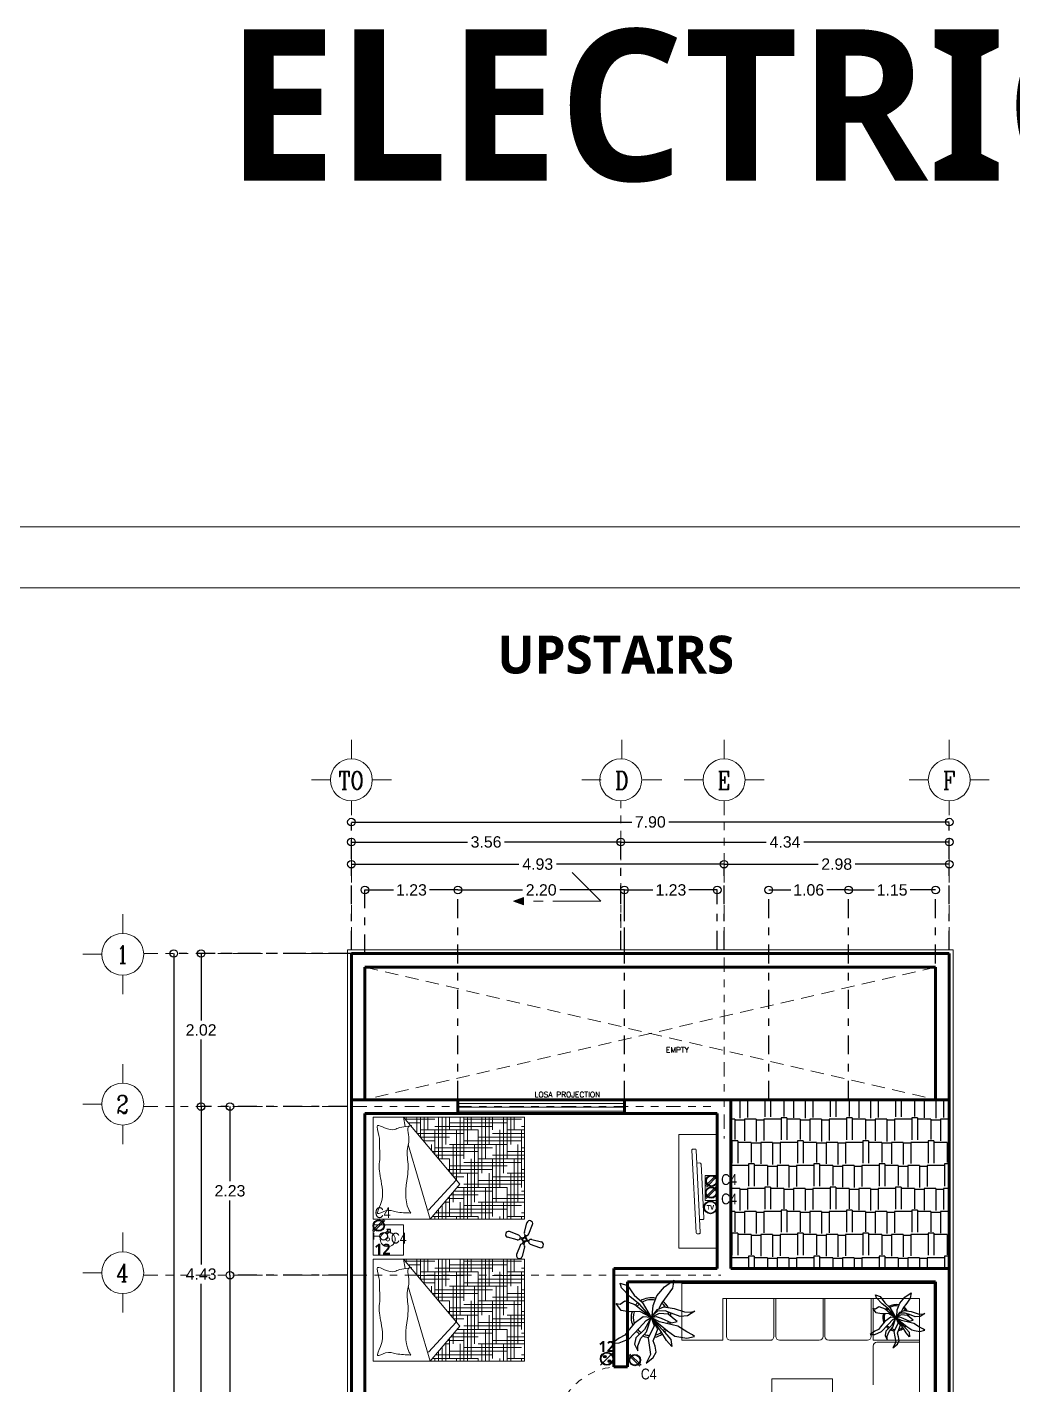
# Model space of a CAD drawing. Extents: x -111 to 1137, y -130 to 54.
# Drawn here: x 565.89 to 578.91, y -76.34 to -58.41 of the extents above; entities that cross this region are included whole.
import ezdxf
from ezdxf.enums import TextEntityAlignment as Align

# ---------------------------------------------------------------- set-up
doc = ezdxf.new("R2010")
doc.units = 0
for name, pattern in [('CENTRO', [50.8, 31.75, -6.35, 6.35, -6.35]), ('DASHDOT2', [0.5, 0.25, -0.125, 0, -0.125]), ('DASHED2', [0.375, 0.25, -0.125]), ('DIVIDE2', [15.875, 6.35, -3.175, 0, -3.175, 0, -3.175]), ('HIDDEN', [0.375, 0.25, -0.125])]:
    doc.linetypes.add(name, pattern=pattern)
doc.layers.get('0').update_dxf_attribs({"lineweight": 0})
for name, color, linetype in [('CENEFA PISO', 1, 'Continuous'), ('IL-PLAFOND', 10, 'Continuous'), ('MG', 13, 'Continuous'), ('PERGOLAS', 15, 'Continuous'), ('TEXTO', 164, 'Continuous'), ('verde', 92, 'Continuous')]:
    doc.layers.add(name, color=color, linetype=linetype)
for name, color, linetype, lineweight in [('EJES', 51, 'DIVIDE2', 0), ('ejes 1', 30, 'Continuous', 0), ('HID', 20, 'Continuous', 0), ('Mobiliario', 1, 'Continuous', 13), ('muro', 7, 'Continuous', 18), ('muros', 5, 'Continuous', 60), ('MUROS BAJOS', 42, 'Continuous', 18), ('Pluma2', 2, 'Continuous', 20), ('PROYECCION VOLADO', 32, 'Continuous', 13), ('PUERTAS', 1, 'Continuous', 9), ('VENTANAS', 4, 'Continuous', 9)]:
    doc.layers.add(name, color=color, linetype=linetype, lineweight=lineweight)
doc.styles.add('arial', font='arial.ttf')
doc.styles.add('COMPLEX', font='complex.shx', dxfattribs={"height": 0.25})
doc.dimstyles.new('COTAS ZAR', dxfattribs={"dimtxt": 0.15, "dimasz": 0.1, "dimexe": 0, "dimexo": 0, "dimgap": 0.05, "dimtad": 0, "dimtih": 1, "dimtoh": 1, "dimrnd": 0.005, "dimzin": 1, "dimdsep": 46, "dimtxsty": 'arial', "dimblk": 'ORIGIN', "dimcen": 0.2, "dimclrd": 34, "dimclre": 134, "dimclrt": 6, "dimazin": 0, "dimtfac": 1, "dimtmove": 0, "dimatfit": 3, "dimldrblk": 'ORIGIN', "dimfxl": 1, "dimarcsym": 0})

# ---------------------------------------------------------------- blocks, each defined once
blk = doc.blocks.new('_Origin')
at = {"color": 0, "linetype": 'ByBlock', "lineweight": -2}
blk.add_line((0, 0), (-1, 0), dxfattribs=at)
blk.add_circle((0, 0), 0.5, dxfattribs=at)
blk = doc.blocks.new('*D210')
at = {"color": 134, "linetype": 'DASHDOT2', "lineweight": -2, "transparency": 16777216}
for p, q in [((570.173, -70.595), (570.173, -68.908)), ((578.073, -70.595), (578.073, -68.908))]:
    blk.add_line(p, q, dxfattribs=at)
at = {"color": 34, "lineweight": -2, "transparency": 16777216}
for p, q in [((570.273, -68.908), (573.879, -68.908)), ((577.973, -68.908), (574.367, -68.908))]:
    blk.add_line(p, q, dxfattribs=at)
at = {"layer": 'Defpoints', "color": 0, "transparency": 16777216}
for p in [(578.073, -68.908), (570.173, -70.595), (578.073, -70.595)]:
    blk.add_point(p, dxfattribs=at)
at = {"color": 34, "lineweight": -2, "transparency": 16777216, "xscale": 0.1, "yscale": 0.1, "zscale": 0.1, "rotation": 180}
blk.add_blockref('_Origin', (570.173, -68.908), dxfattribs=at)
at = {"color": 34, "lineweight": -2, "transparency": 16777216, "xscale": 0.1, "yscale": 0.1, "zscale": 0.1}
blk.add_blockref('_Origin', (578.073, -68.908), dxfattribs=at)
at = {"color": 6, "transparency": 16777216, "insert": (574.123, -68.908), "char_height": 0.15, "attachment_point": 5, "style": 'arial'}
blk.add_mtext('7.90', dxfattribs=at)
blk = doc.blocks.new('*D211')
at = {"color": 134, "linetype": 'DASHDOT2', "lineweight": -2, "transparency": 16777216}
for p, q in [((570.173, -70.645), (567.827, -70.645)), ((570.173, -85.595), (567.827, -85.595))]:
    blk.add_line(p, q, dxfattribs=at)
at = {"color": 34, "lineweight": -2, "transparency": 16777216}
for p, q in [((567.827, -70.745), (567.827, -77.994)), ((567.827, -85.495), (567.827, -78.247))]:
    blk.add_line(p, q, dxfattribs=at)
at = {"layer": 'Defpoints', "color": 0, "transparency": 16777216}
for p in [(570.173, -70.645), (567.827, -85.595), (570.173, -85.595)]:
    blk.add_point(p, dxfattribs=at)
at = {"color": 34, "lineweight": -2, "transparency": 16777216, "xscale": 0.1, "yscale": 0.1, "zscale": 0.1}
for p, rotation in [((567.827, -70.645), 90), ((567.827, -85.595), 270)]:
    blk.add_blockref('_Origin', p, dxfattribs=dict(at, rotation=rotation))
at = {"color": 6, "transparency": 16777216, "insert": (567.827, -78.12), "char_height": 0.15, "attachment_point": 5, "style": 'arial'}
blk.add_mtext('14.95', dxfattribs=at)
blk = doc.blocks.new('*D182')
at = {"color": 134, "linetype": 'DASHDOT2', "lineweight": -2, "transparency": 16777216}
for p, q in [((570.173, -70.595), (570.173, -69.172)), ((573.733, -70.595), (573.733, -69.172))]:
    blk.add_line(p, q, dxfattribs=at)
at = {"color": 34, "lineweight": -2, "transparency": 16777216}
for p, q in [((570.273, -69.172), (571.709, -69.172)), ((573.633, -69.172), (572.198, -69.172))]:
    blk.add_line(p, q, dxfattribs=at)
at = {"layer": 'Defpoints', "color": 0, "transparency": 16777216}
for p in [(573.733, -69.172), (570.173, -70.595), (573.733, -70.595)]:
    blk.add_point(p, dxfattribs=at)
at = {"color": 34, "lineweight": -2, "transparency": 16777216, "xscale": 0.1, "yscale": 0.1, "zscale": 0.1, "rotation": 180}
blk.add_blockref('_Origin', (570.173, -69.172), dxfattribs=at)
at = {"color": 34, "lineweight": -2, "transparency": 16777216, "xscale": 0.1, "yscale": 0.1, "zscale": 0.1}
blk.add_blockref('_Origin', (573.733, -69.172), dxfattribs=at)
at = {"color": 6, "transparency": 16777216, "insert": (571.953, -69.172), "char_height": 0.15, "attachment_point": 5, "style": 'arial'}
blk.add_mtext('3.56', dxfattribs=at)
blk = doc.blocks.new('*D160')
at = {"color": 134, "linetype": 'DASHDOT2', "lineweight": -2, "transparency": 16777216}
for p, q in [((573.733, -70.595), (573.733, -69.172)), ((578.073, -70.595), (578.073, -69.172))]:
    blk.add_line(p, q, dxfattribs=at)
at = {"color": 34, "lineweight": -2, "transparency": 16777216}
for p, q in [((573.833, -69.172), (575.656, -69.172)), ((577.973, -69.172), (576.151, -69.172))]:
    blk.add_line(p, q, dxfattribs=at)
at = {"layer": 'Defpoints', "color": 0, "transparency": 16777216}
for p in [(573.733, -69.172), (573.733, -70.595), (578.073, -70.595)]:
    blk.add_point(p, dxfattribs=at)
at = {"color": 34, "lineweight": -2, "transparency": 16777216, "xscale": 0.1, "yscale": 0.1, "zscale": 0.1, "rotation": 180}
blk.add_blockref('_Origin', (573.733, -69.172), dxfattribs=at)
at = {"color": 34, "lineweight": -2, "transparency": 16777216, "xscale": 0.1, "yscale": 0.1, "zscale": 0.1}
blk.add_blockref('_Origin', (578.073, -69.172), dxfattribs=at)
at = {"color": 6, "transparency": 16777216, "insert": (575.903, -69.172), "char_height": 0.15, "attachment_point": 5, "style": 'arial'}
blk.add_mtext('4.34', dxfattribs=at)
blk = doc.blocks.new('*D183')
at = {"color": 134, "linetype": 'DASHDOT2', "lineweight": -2, "transparency": 16777216}
for p, q in [((570.173, -70.595), (570.173, -69.465)), ((575.098, -70.595), (575.098, -69.465))]:
    blk.add_line(p, q, dxfattribs=at)
at = {"color": 34, "lineweight": -2, "transparency": 16777216}
for p, q in [((570.273, -69.465), (572.388, -69.465)), ((574.998, -69.465), (572.884, -69.465))]:
    blk.add_line(p, q, dxfattribs=at)
at = {"layer": 'Defpoints', "color": 0, "transparency": 16777216}
for p in [(575.098, -69.465), (570.173, -70.595), (575.098, -70.595)]:
    blk.add_point(p, dxfattribs=at)
at = {"color": 34, "lineweight": -2, "transparency": 16777216, "xscale": 0.1, "yscale": 0.1, "zscale": 0.1, "rotation": 180}
blk.add_blockref('_Origin', (570.173, -69.465), dxfattribs=at)
at = {"color": 34, "lineweight": -2, "transparency": 16777216, "xscale": 0.1, "yscale": 0.1, "zscale": 0.1}
blk.add_blockref('_Origin', (575.098, -69.465), dxfattribs=at)
at = {"color": 6, "transparency": 16777216, "insert": (572.636, -69.465), "char_height": 0.15, "attachment_point": 5, "style": 'arial'}
blk.add_mtext('4.93', dxfattribs=at)
blk = doc.blocks.new('*D161')
at = {"color": 134, "linetype": 'DASHDOT2', "lineweight": -2, "transparency": 16777216}
for p, q in [((575.098, -70.595), (575.098, -69.465)), ((578.073, -70.595), (578.073, -69.465))]:
    blk.add_line(p, q, dxfattribs=at)
at = {"color": 34, "lineweight": -2, "transparency": 16777216}
for p, q in [((575.198, -69.465), (576.34, -69.465)), ((577.973, -69.465), (576.832, -69.465))]:
    blk.add_line(p, q, dxfattribs=at)
at = {"layer": 'Defpoints', "color": 0, "transparency": 16777216}
for p in [(575.098, -69.465), (575.098, -70.595), (578.073, -70.595)]:
    blk.add_point(p, dxfattribs=at)
at = {"color": 34, "lineweight": -2, "transparency": 16777216, "xscale": 0.1, "yscale": 0.1, "zscale": 0.1, "rotation": 180}
blk.add_blockref('_Origin', (575.098, -69.465), dxfattribs=at)
at = {"color": 34, "lineweight": -2, "transparency": 16777216, "xscale": 0.1, "yscale": 0.1, "zscale": 0.1}
blk.add_blockref('_Origin', (578.073, -69.465), dxfattribs=at)
at = {"color": 6, "transparency": 16777216, "insert": (576.586, -69.465), "char_height": 0.15, "attachment_point": 5, "style": 'arial'}
blk.add_mtext('2.98', dxfattribs=at)
blk = doc.blocks.new('*D162')
at = {"color": 134, "linetype": 'DASHDOT2', "lineweight": -2, "transparency": 16777216}
for p, q in [((573.781, -70.595), (573.781, -69.806)), ((575.008, -70.595), (575.008, -69.806))]:
    blk.add_line(p, q, dxfattribs=at)
at = {"color": 34, "lineweight": -2, "transparency": 16777216}
for p, q in [((573.881, -69.806), (574.157, -69.806)), ((574.908, -69.806), (574.632, -69.806))]:
    blk.add_line(p, q, dxfattribs=at)
at = {"layer": 'Defpoints', "color": 0, "transparency": 16777216}
for p in [(573.781, -69.806), (573.781, -70.595), (575.008, -70.595)]:
    blk.add_point(p, dxfattribs=at)
at = {"color": 34, "lineweight": -2, "transparency": 16777216, "xscale": 0.1, "yscale": 0.1, "zscale": 0.1, "rotation": 180}
blk.add_blockref('_Origin', (573.781, -69.806), dxfattribs=at)
at = {"color": 34, "lineweight": -2, "transparency": 16777216, "xscale": 0.1, "yscale": 0.1, "zscale": 0.1}
blk.add_blockref('_Origin', (575.008, -69.806), dxfattribs=at)
at = {"color": 6, "transparency": 16777216, "insert": (574.395, -69.806), "char_height": 0.15, "attachment_point": 5, "style": 'arial'}
blk.add_mtext('1.23', dxfattribs=at)
blk = doc.blocks.new('*D184')
at = {"color": 134, "linetype": 'DASHDOT2', "lineweight": -2, "transparency": 16777216}
for p, q in [((571.581, -72.577), (571.581, -69.806)), ((573.781, -72.577), (573.781, -69.806))]:
    blk.add_line(p, q, dxfattribs=at)
at = {"color": 34, "lineweight": -2, "transparency": 16777216}
for p, q in [((571.681, -69.806), (572.435, -69.806)), ((573.681, -69.806), (572.927, -69.806))]:
    blk.add_line(p, q, dxfattribs=at)
at = {"layer": 'Defpoints', "color": 0, "transparency": 16777216}
for p in [(571.581, -69.806), (571.581, -72.577), (573.781, -72.577)]:
    blk.add_point(p, dxfattribs=at)
at = {"color": 34, "lineweight": -2, "transparency": 16777216, "xscale": 0.1, "yscale": 0.1, "zscale": 0.1, "rotation": 180}
blk.add_blockref('_Origin', (571.581, -69.806), dxfattribs=at)
at = {"color": 34, "lineweight": -2, "transparency": 16777216, "xscale": 0.1, "yscale": 0.1, "zscale": 0.1}
blk.add_blockref('_Origin', (573.781, -69.806), dxfattribs=at)
at = {"color": 6, "transparency": 16777216, "insert": (572.681, -69.806), "char_height": 0.15, "attachment_point": 5, "style": 'arial'}
blk.add_mtext('2.20', dxfattribs=at)
blk = doc.blocks.new('*D163')
at = {"color": 134, "linetype": 'DASHDOT2', "lineweight": -2, "transparency": 16777216}
for p, q in [((575.688, -72.577), (575.688, -69.806)), ((576.743, -72.577), (576.743, -69.806))]:
    blk.add_line(p, q, dxfattribs=at)
at = {"color": 34, "lineweight": -2, "transparency": 16777216}
for p, q in [((575.788, -69.806), (575.978, -69.806)), ((576.643, -69.806), (576.454, -69.806))]:
    blk.add_line(p, q, dxfattribs=at)
at = {"layer": 'Defpoints', "color": 0, "transparency": 16777216}
for p in [(576.743, -69.806), (575.688, -72.577), (576.743, -72.577)]:
    blk.add_point(p, dxfattribs=at)
at = {"color": 34, "lineweight": -2, "transparency": 16777216, "xscale": 0.1, "yscale": 0.1, "zscale": 0.1, "rotation": 180}
blk.add_blockref('_Origin', (575.688, -69.806), dxfattribs=at)
at = {"color": 34, "lineweight": -2, "transparency": 16777216, "xscale": 0.1, "yscale": 0.1, "zscale": 0.1}
blk.add_blockref('_Origin', (576.743, -69.806), dxfattribs=at)
at = {"color": 6, "transparency": 16777216, "insert": (576.216, -69.806), "char_height": 0.15, "attachment_point": 5, "style": 'arial'}
blk.add_mtext('1.06', dxfattribs=at)
blk = doc.blocks.new('*D164')
at = {"color": 134, "linetype": 'DASHDOT2', "lineweight": -2, "transparency": 16777216}
for p, q in [((570.353, -70.645), (570.353, -69.806)), ((571.581, -72.577), (571.581, -69.806))]:
    blk.add_line(p, q, dxfattribs=at)
at = {"color": 34, "lineweight": -2, "transparency": 16777216}
for p, q in [((570.453, -69.806), (570.729, -69.806)), ((571.481, -69.806), (571.205, -69.806))]:
    blk.add_line(p, q, dxfattribs=at)
at = {"layer": 'Defpoints', "color": 0, "transparency": 16777216}
for p in [(571.581, -69.806), (570.353, -70.645), (571.581, -72.577)]:
    blk.add_point(p, dxfattribs=at)
at = {"color": 34, "lineweight": -2, "transparency": 16777216, "xscale": 0.1, "yscale": 0.1, "zscale": 0.1, "rotation": 180}
blk.add_blockref('_Origin', (570.353, -69.806), dxfattribs=at)
at = {"color": 34, "lineweight": -2, "transparency": 16777216, "xscale": 0.1, "yscale": 0.1, "zscale": 0.1}
blk.add_blockref('_Origin', (571.581, -69.806), dxfattribs=at)
at = {"color": 6, "transparency": 16777216, "insert": (570.967, -69.806), "char_height": 0.15, "attachment_point": 5, "style": 'arial'}
blk.add_mtext('1.23', dxfattribs=at)
blk = doc.blocks.new('*D185')
at = {"color": 134, "linetype": 'DASHDOT2', "lineweight": -2, "transparency": 16777216}
for p, q in [((576.743, -72.577), (576.743, -69.806)), ((577.893, -72.577), (577.893, -69.806))]:
    blk.add_line(p, q, dxfattribs=at)
at = {"color": 34, "lineweight": -2, "transparency": 16777216}
for p, q in [((576.843, -69.806), (577.08, -69.806)), ((577.793, -69.806), (577.557, -69.806))]:
    blk.add_line(p, q, dxfattribs=at)
at = {"layer": 'Defpoints', "color": 0, "transparency": 16777216}
for p in [(576.743, -69.806), (576.743, -72.577), (577.893, -72.577)]:
    blk.add_point(p, dxfattribs=at)
at = {"color": 34, "lineweight": -2, "transparency": 16777216, "xscale": 0.1, "yscale": 0.1, "zscale": 0.1, "rotation": 180}
blk.add_blockref('_Origin', (576.743, -69.806), dxfattribs=at)
at = {"color": 34, "lineweight": -2, "transparency": 16777216, "xscale": 0.1, "yscale": 0.1, "zscale": 0.1}
blk.add_blockref('_Origin', (577.893, -69.806), dxfattribs=at)
at = {"color": 6, "transparency": 16777216, "insert": (577.318, -69.806), "char_height": 0.15, "attachment_point": 5, "style": 'arial'}
blk.add_mtext('1.15', dxfattribs=at)
blk = doc.blocks.new('*D186')
at = {"color": 134, "linetype": 'DASHDOT2', "lineweight": -2, "transparency": 16777216}
for p, q in [((570.123, -70.645), (568.188, -70.645)), ((570.123, -72.667), (568.188, -72.667))]:
    blk.add_line(p, q, dxfattribs=at)
at = {"color": 34, "lineweight": -2, "transparency": 16777216}
for p, q in [((568.188, -70.745), (568.188, -71.529)), ((568.188, -72.567), (568.188, -71.783))]:
    blk.add_line(p, q, dxfattribs=at)
at = {"layer": 'Defpoints', "color": 0, "transparency": 16777216}
for p in [(570.123, -70.645), (568.188, -72.667), (570.123, -72.667)]:
    blk.add_point(p, dxfattribs=at)
at = {"color": 34, "lineweight": -2, "transparency": 16777216, "xscale": 0.1, "yscale": 0.1, "zscale": 0.1}
for p, rotation in [((568.188, -70.645), 90), ((568.188, -72.667), 270)]:
    blk.add_blockref('_Origin', p, dxfattribs=dict(at, rotation=rotation))
at = {"color": 6, "transparency": 16777216, "insert": (568.188, -71.656), "char_height": 0.15, "attachment_point": 5, "style": 'arial'}
blk.add_mtext('2.02', dxfattribs=at)
blk = doc.blocks.new('*D165')
at = {"color": 134, "linetype": 'DASHDOT2', "lineweight": -2, "transparency": 16777216}
for p, q in [((570.123, -72.667), (568.188, -72.667)), ((570.123, -77.098), (568.188, -77.098))]:
    blk.add_line(p, q, dxfattribs=at)
at = {"color": 34, "lineweight": -2, "transparency": 16777216}
for p, q in [((568.188, -72.767), (568.188, -74.755)), ((568.188, -76.998), (568.188, -75.009))]:
    blk.add_line(p, q, dxfattribs=at)
at = {"layer": 'Defpoints', "color": 0, "transparency": 16777216}
for p in [(570.123, -72.667), (568.188, -77.098), (570.123, -77.098)]:
    blk.add_point(p, dxfattribs=at)
at = {"color": 34, "lineweight": -2, "transparency": 16777216, "xscale": 0.1, "yscale": 0.1, "zscale": 0.1}
for p, rotation in [((568.188, -72.667), 90), ((568.188, -77.098), 270)]:
    blk.add_blockref('_Origin', p, dxfattribs=dict(at, rotation=rotation))
at = {"color": 6, "transparency": 16777216, "insert": (568.188, -74.882), "char_height": 0.15, "attachment_point": 5, "style": 'arial'}
blk.add_mtext('4.43', dxfattribs=at)
blk = doc.blocks.new('*D189')
at = {"color": 134, "linetype": 'DASHDOT2', "lineweight": -2, "transparency": 16777216}
for p, q in [((570.123, -72.667), (568.569, -72.667)), ((570.123, -74.895), (568.569, -74.895))]:
    blk.add_line(p, q, dxfattribs=at)
at = {"color": 34, "lineweight": -2, "transparency": 16777216}
for p, q in [((568.569, -72.767), (568.569, -73.654)), ((568.569, -74.795), (568.569, -73.907))]:
    blk.add_line(p, q, dxfattribs=at)
at = {"layer": 'Defpoints', "color": 0, "transparency": 16777216}
for p in [(568.569, -72.667), (570.123, -72.667), (570.123, -74.895)]:
    blk.add_point(p, dxfattribs=at)
at = {"color": 34, "lineweight": -2, "transparency": 16777216, "xscale": 0.1, "yscale": 0.1, "zscale": 0.1}
for p, rotation in [((568.569, -72.667), 90), ((568.569, -74.895), 270)]:
    blk.add_blockref('_Origin', p, dxfattribs=dict(at, rotation=rotation))
at = {"color": 6, "transparency": 16777216, "insert": (568.569, -73.781), "char_height": 0.15, "attachment_point": 5, "style": 'arial'}
blk.add_mtext('2.23', dxfattribs=at)
blk = doc.blocks.new('*D190')
at = {"color": 134, "linetype": 'DASHDOT2', "lineweight": -2, "transparency": 16777216}
for p, q in [((570.123, -74.895), (568.569, -74.895)), ((570.123, -80.995), (568.569, -80.995))]:
    blk.add_line(p, q, dxfattribs=at)
at = {"color": 34, "lineweight": -2, "transparency": 16777216}
for p, q in [((568.569, -74.995), (568.569, -77.818)), ((568.569, -80.895), (568.569, -78.072))]:
    blk.add_line(p, q, dxfattribs=at)
at = {"layer": 'Defpoints', "color": 0, "transparency": 16777216}
for p in [(570.123, -74.895), (568.569, -80.995), (570.123, -80.995)]:
    blk.add_point(p, dxfattribs=at)
at = {"color": 34, "lineweight": -2, "transparency": 16777216, "xscale": 0.1, "yscale": 0.1, "zscale": 0.1}
for p, rotation in [((568.569, -74.895), 90), ((568.569, -80.995), 270)]:
    blk.add_blockref('_Origin', p, dxfattribs=dict(at, rotation=rotation))
at = {"color": 6, "transparency": 16777216, "insert": (568.569, -77.945), "char_height": 0.15, "attachment_point": 5, "style": 'arial'}
blk.add_mtext('6.10', dxfattribs=at)
blk = doc.blocks.new('cuuad')
at = {"layer": 'Pluma2', "color": 5}
blk.add_line((709.104, -170.105), (621.853, -170.105), dxfattribs=at)
blk = doc.blocks.new('planta$0$ARBOLS')
for p, q in [((0.018, 0.509), (-0.023, 0.446)), ((0.018, 0.415), (0.018, 0.509)), ((-0.377, 0.334), (-0.371, 0.234)), ((-0.327, 0.237), (-0.377, 0.334)), ((-0.213, 0.331), (-0.169, 0.296)), ((-0.134, 0.318), (-0.213, 0.331)), ((-0.085, 0.265), (-0.134, 0.318)), ((-0.023, 0.446), (-0.049, 0.331)), ((-0.049, 0.331), (-0.017, 0.174)), ((0.009, 0.349), (0.018, 0.415)), ((0.026, 0.296), (0.009, 0.349)), ((-0.371, 0.234), (-0.342, 0.174)), ((-0.342, 0.174), (-0.283, 0.146)), ((-0.166, 0.158), (-0.327, 0.237)), ((-0.169, 0.296), (-0.12, 0.224)), ((-0.093, 0.024), (-0.166, 0.158)), ((-0.12, 0.224), (-0.099, 0.133)), ((-0.064, 0.133), (-0.085, 0.265)), ((-0.017, 0.174), (0.006, 0.061)), ((0.056, 0.19), (0.026, 0.296)), ((0.056, 0.065), (0.056, 0.19)), ((0.127, 0.063), (0.19, 0.159)), ((0.19, 0.159), (0.254, 0.222)), ((0.254, 0.222), (0.349, 0.222)), ((0.349, 0.222), (0.317, 0.19)), ((0.317, 0.19), (0.317, 0.127)), ((-0.391, -0.001), (-0.304, 0.008)), ((-0.304, 0.008), (-0.184, -0.001)), ((-0.283, 0.146), (-0.222, 0.127)), ((-0.222, 0.127), (-0.187, 0.071)), ((0, 0), (-0.222, -0.063)), ((-0.187, 0.071), (-0.143, 0.011)), ((-0.184, -0.001), (0, 0)), ((0, 0), (-0.181, -0.026)), ((-0.143, 0.011), (0, 0)), ((-0.099, 0.133), (0, 0)), ((0, 0), (-0.093, 0.024)), ((-0.09, -0.048), (0, 0)), ((0, 0), (-0.064, 0.133)), ((0, 0), (-0.023, -0.054)), ((-0.014, -0.098), (0, 0)), ((0, 0), (0.056, 0.065)), ((0.222, 0.063), (0, 0)), ((0, 0), (0.127, 0.063)), ((0.006, 0.061), (0, 0)), ((0, 0), (0.19, 0.015)), ((0.196, -0.017), (0, 0)), ((0, 0), (0.032, -0.111)), ((0.19, 0.015), (0.319, 0.055)), ((0.31, 0.008), (0.196, -0.017)), ((0.317, 0.127), (0.222, 0.063)), ((0.438, 0.008), (0.31, 0.008)), ((0.319, 0.055), (0.456, 0.074)), ((0.505, 0.058), (0.438, 0.008)), ((0.456, 0.074), (0.505, 0.058)), ((-0.349, -0.127), (-0.413, -0.19)), ((-0.321, -0.039), (-0.391, -0.001)), ((-0.317, -0.095), (-0.349, -0.127)), ((-0.181, -0.026), (-0.321, -0.039)), ((-0.222, -0.063), (-0.317, -0.095)), ((-0.248, -0.186), (-0.198, -0.145)), ((-0.198, -0.145), (-0.09, -0.048)), ((-0.07, -0.089), (-0.175, -0.151)), ((-0.079, -0.176), (-0.047, -0.139)), ((-0.023, -0.054), (-0.07, -0.089)), ((-0.047, -0.139), (-0.014, -0.098)), ((-0.029, -0.17), (0.018, -0.101)), ((0.009, -0.023), (0.095, -0.095)), ((0.018, -0.101), (0.009, -0.023)), ((0.032, -0.111), (0.018, -0.183)), ((0.063, -0.19), (0.032, -0.127)), ((0.095, -0.095), (0.159, -0.19)), ((-0.413, -0.19), (-0.444, -0.27)), ((-0.444, -0.27), (-0.418, -0.261)), ((-0.418, -0.261), (-0.356, -0.23)), ((-0.356, -0.23), (-0.248, -0.186)), ((-0.216, -0.339), (-0.175, -0.267)), ((-0.175, -0.151), (-0.201, -0.211)), ((-0.201, -0.211), (-0.16, -0.198)), ((-0.175, -0.267), (-0.087, -0.211)), ((-0.16, -0.198), (-0.079, -0.176)), ((-0.064, -0.267), (-0.16, -0.339)), ((-0.087, -0.211), (-0.029, -0.17)), ((0.018, -0.183), (-0.064, -0.267)), ((0.095, -0.286), (0.063, -0.19)), ((0.127, -0.381), (0.095, -0.286)), ((0.159, -0.19), (0.19, -0.317)), ((-0.219, -0.433), (-0.216, -0.339)), ((-0.201, -0.389), (-0.219, -0.433)), ((-0.16, -0.339), (-0.201, -0.389)), ((0.19, -0.444), (0.127, -0.381)), ((0.19, -0.317), (0.19, -0.444))]:
    blk.add_line(p, q)
blk = doc.blocks.new('plant')
at = {"layer": 'MG', "linetype": 'Continuous'}
for radius, start, end in [(0.35, 74.3288, 97.1344), (0.315, 79.8437, 96.971), (0.35, 119.3259, 165.6135), (0.315, 120.101, 163.8444), (0.315, 53.3349, 62.207), (0.35, 46.9928, 57.7595), (0.315, 23.4329, 31.3272), (0.35, 24.1551, 30.1241), (0.35, 174.7943, 184.6449), (0.315, 173.4974, 184.6449), (0.35, 206.2229, 245.6986), (0.315, 204.0427, 242.2898), (0.315, 328.4749, 348.7343), (0.35, 324.2237, 348.281), (0.315, 356.6967, 4.6449), (0.35, 356.4063, 4.6449), (0.315, 265.0586, 280.1066), (0.35, 265.5834, 278.8325), (0.315, 291.4191, 308.2072), (0.35, 289.3449, 306.0208)]:
    blk.add_arc((592.304, -85.82), radius, start, end, dxfattribs=at)
at = {"layer": 'verde', "xscale": 1.600000000000018, "yscale": 1.600000000000018, "zscale": 1.600000000000018, "rotation": 168.6994883520946}
blk.add_blockref('planta$0$ARBOLS', (592.304, -85.82), dxfattribs=at)
blk = doc.blocks.new('C02')
for p, q in [((-0.95, -0.78), (0.78, 0.95)), ((-0.78, -0.95), (0.95, 0.78))]:
    blk.add_line(p, q)
for radius in [0.871, 0.798]:
    blk.add_circle((0, 0), radius)
blk = doc.blocks.new('PQ-06')
for p, q in [((-0.084, 0.473), (-0.183, 0.473)), ((-0.183, 0.473), (-0.183, 0.374)), ((-0.183, 0.374), (-0.15, 0.407)), ((-0.15, 0.407), (-0.088, 0.345)), ((-0.117, 0.44), (-0.084, 0.473)), ((-0.055, 0.378), (-0.117, 0.44))]:
    blk.add_line(p, q)
blk.add_circle((0, 0.289), 0.104)
for points in [[(0.093, 0), (-0.093, 0), (0.093, 0.035), (-0.093, 0.035)], [(0.012, 0.035), (-0.012, 0.035), (0.012, 0.185), (-0.012, 0.185)]]:
    blk.add_solid(points)
blk = doc.blocks.new('PQ-12')
for p, q in [((-0.002, 0.102), (0.033, 0.238)), ((0.062, 0.082), (0.113, 0.212)), ((-0.102, -0.002), (-0.238, 0.033)), ((-0.082, 0.062), (-0.212, 0.113)), ((-0.032, 0.002), (-0.063, 0.011)), ((-0.027, 0.018), (-0.057, 0.028)), ((0.002, 0.032), (0.011, 0.063)), ((0.018, 0.027), (0.028, 0.057)), ((0.102, 0.002), (0.238, -0.033)), ((-0.062, -0.082), (-0.113, -0.212)), ((0.002, -0.102), (-0.033, -0.238)), ((-0.018, -0.027), (-0.028, -0.057)), ((-0.002, -0.032), (-0.011, -0.063)), ((0.027, -0.018), (0.057, -0.028)), ((0.032, -0.002), (0.063, -0.011)), ((0.082, -0.062), (0.212, -0.113))]:
    blk.add_line(p, q)
for radius in [0.0324, 0.0243]:
    blk.add_circle((0, 0), radius)
for centre, radius, start, end in [((0.073, 0.225), 0.0422, 341.9784, 161.9784), ((-0.225, 0.073), 0.0422, 71.9784, 251.9784), ((-0.092, 0.03), 0.0337, 251.9784, 71.9784), ((0.03, 0.092), 0.0337, 161.9784, 341.9784), ((0.092, -0.03), 0.0337, 71.9784, 251.9784), ((-0.03, -0.092), 0.0337, 341.9784, 161.9784), ((0.225, -0.073), 0.0422, 251.9784, 71.9784), ((-0.073, -0.225), 0.0422, 161.9784, 341.9784)]:
    blk.add_arc(centre, radius, start, end)
blk = doc.blocks.new('C03')
h = blk.add_hatch(color=256)
edge = h.paths.add_edge_path()
edge.add_arc((-0.28, 0.28), 0.174, 0, 360)
edge = h.paths.add_edge_path()
edge.add_arc((0.34, -0.32), 0.174, 0, 360)
blk.add_line((-0.86, -0.87), (0.87, 0.86))
for centre, radius in [((0, 0), 0.871), ((0, 0), 0.798), ((-0.28, 0.28), 0.174), ((0.34, -0.32), 0.174)]:
    blk.add_circle(centre, radius)
blk = doc.blocks.new('A$C148B408D')
at = {"layer": 'IL-PLAFOND', "color": 1, "ltscale": 0.25}
for radius in [0.0836, 0.0789]:
    blk.add_circle((0.084, 0.084), radius, dxfattribs=at)
at = {"layer": 'TEXTO', "color": 3, "char_height": 0.06143, "width": 1.12888, "attachment_point": 1}
for insert in [(0.032, 0.117), (0.032, 0.114)]:
    blk.add_mtext('{\\fSegoe UI Semibold|b0|i0|c0|p34;TV}', dxfattribs=dict(at, insert=insert))

msp = doc.modelspace()

# ---------------------------------------------------------------- hatches: boundary and pattern name
h = msp.add_hatch(color=253)
h.set_gradient(color1=(0, 0, 255), one_color=1, tint=1, name='SPHERICAL')
h.paths.add_polyline_path([(572.447, -70), (572.447, -69.953), (572.447, -69.905), (572.317, -69.953)])
at = {"lineweight": 0}
h = msp.add_hatch(dxfattribs=at)
h.set_pattern_fill('HOUND', color=252, scale=0.03, angle=180, style=0)
h.set_pattern_definition([(180, (1696.94244, 1332.15166), (-0.1905, -0.047625), [0.762, -0.381]), (270, (1696.94244, 1332.15166), (0.047625, 0.1905), [0.762, -0.381])])
edge = h.paths.add_edge_path()
edge.add_line((571.605, -73.692), (571.215, -74.157))
edge.add_line((571.215, -74.157), (572.461, -74.157))
edge.add_line((572.461, -74.157), (572.461, -72.807))
edge.add_line((572.461, -72.807), (570.861, -72.807))
edge.add_line((570.861, -72.807), (570.955, -72.919))
edge.add_spline(control_points=[(570.955, -72.919), (570.956, -72.919), (570.975, -72.919), (570.971, -72.92), (570.957, -72.922)], knot_values=[2.01787, 2.01787, 2.01787, 2.01787, 2.02236, 2.071425, 2.071425, 2.071425, 2.071425], degree=3, periodic=0)
edge.add_line((570.957, -72.922), (571.605, -73.692))
h = msp.add_hatch(dxfattribs=at)
h.set_pattern_fill('HOUND', color=252, scale=0.03, angle=180, style=0)
h.set_pattern_definition([(180, (1696.94244, 1330.2763), (-0.1905, -0.047625), [0.762, -0.381]), (270, (1696.94244, 1330.2763), (0.047625, 0.1905), [0.762, -0.381])])
edge = h.paths.add_edge_path()
edge.add_line((571.605, -75.568), (571.215, -76.032))
edge.add_line((571.215, -76.032), (572.461, -76.032))
edge.add_line((572.461, -76.032), (572.461, -74.682))
edge.add_line((572.461, -74.682), (570.861, -74.682))
edge.add_line((570.861, -74.682), (570.955, -74.794))
edge.add_spline(control_points=[(570.955, -74.794), (570.956, -74.794), (570.975, -74.794), (570.971, -74.795), (570.957, -74.797)], knot_values=[2.01787, 2.01787, 2.01787, 2.01787, 2.02236, 2.071425, 2.071425, 2.071425, 2.071425], degree=3, periodic=0)
edge.add_line((570.957, -74.797), (571.605, -75.568))
at = {"layer": 'PERGOLAS'}
h = msp.add_hatch(dxfattribs=at)
h.set_pattern_fill('AR-RSHKE', color=253, scale=0.001, angle=180, style=0)
h.set_pattern_definition([(180, (10.9411, -108.49715), (-0.6477, -0.3048), [0.1524, -0.127, 0.1778, -0.0762, 0.2286, -0.1016]), (180, (10.7887, -108.50985), (-0.6477, -0.3048), [0.127, -0.4826, 0.1016, -0.1524]), (180, (10.4839, -108.4781), (-0.6477, -0.3048), [0.0762, -0.7874]), (270, (10.94111, -108.49715), (0.2159, -0.3048), [0.2921, -0.9271]), (270, (10.78871, -108.49715), (0.2159, -0.3048), [0.28575, -0.93345]), (270, (10.66171, -108.49715), (0.2159, -0.3048), [0.2667, -0.9525]), (270, (10.48391, -108.4781), (0.2159, -0.3048), [0.2921, -0.9271]), (270, (10.40771, -108.4781), (0.2159, -0.3048), [0.2921, -0.9271]), (270, (10.17911, -108.49715), (0.2159, -0.3048), [0.2794, -0.9398])])
h.paths.add_polyline_path([(575.188, -72.577), (575.188, -74.805), (578.073, -74.805), (578.073, -72.577)])

# ---------------------------------------------------------------- linework, layer by layer
at = {"color": 253}
for p, q in [((551.889, -65.006), (597.451, -65.006)), ((572.447, -69.905), (572.317, -69.953)), ((572.447, -70), (572.317, -69.953)), ((572.447, -69.905), (572.447, -69.953)), ((572.447, -69.953), (572.447, -70))]:
    msp.add_line(p, q, dxfattribs=at)
at = {"color": 253, "linetype": 'CENTRO', "ltscale": 0.02}
for p, q in [((573.089, -69.573), (573.469, -69.953)), ((573.469, -69.953), (572.447, -69.953))]:
    msp.add_line(p, q, dxfattribs=at)
at = {"lineweight": 5}
for p, q in [((570.461, -72.807), (570.461, -74.157)), ((572.461, -72.807), (570.461, -72.807)), ((570.861, -72.807), (571.605, -73.692)), ((570.861, -72.807), (570.883, -72.931)), ((570.925, -73.168), (571.215, -74.157)), ((571.56, -73.639), (571.194, -74.036)), ((571.605, -73.692), (571.215, -74.157)), ((570.461, -74.157), (572.461, -74.157)), ((570.461, -74.232), (570.861, -74.232)), ((570.461, -74.232), (570.461, -74.632)), ((570.861, -74.632), (570.861, -74.232)), ((570.461, -74.632), (570.861, -74.632)), ((570.461, -74.682), (570.461, -76.032)), ((572.461, -74.682), (570.461, -74.682)), ((570.861, -74.682), (571.605, -75.568)), ((570.861, -74.682), (570.883, -74.807)), ((570.925, -75.044), (571.215, -76.032)), ((571.56, -75.514), (571.194, -75.912)), ((571.605, -75.568), (571.215, -76.032)), ((570.461, -76.032), (572.461, -76.032))]:
    msp.add_line(p, q, dxfattribs=at)
at = {"color": 252, "lineweight": 5}
for p, q in [((572.461, -74.157), (572.461, -72.807)), ((572.461, -76.032), (572.461, -74.682))]:
    msp.add_line(p, q, dxfattribs=at)
at = {"color": 253}
for points in [[(551.889, -65.006), (597.451, -65.006), (597.451, -95.381), (551.889, -95.381)], [(551.889, -65.006), (597.451, -65.006), (597.451, -95.381), (551.889, -95.381)], [(574.499, -74.537), (574.999, -74.537), (574.999, -73.037), (574.499, -73.037)]]:
    msp.add_lwpolyline(points, close=True, dxfattribs=at)
at = {"lineweight": 5}
for radius in [0.0984, 0.0234]:
    msp.add_circle((570.654, -74.421), radius, dxfattribs=at)
for points in [[(570.959, -74.074), (570.765, -74.057), (570.624, -74.046), (570.52, -74.08), (570.557, -73.962), (570.558, -73.608), (570.549, -73.542), (570.54, -73.483), (570.548, -73.366), (570.545, -73.182), (570.537, -73.049), (570.52, -72.919), (570.613, -72.948), (570.748, -72.97), (570.811, -72.945), (570.959, -72.919), (570.955, -72.919), (570.933, -73.097), (570.913, -73.223), (570.923, -73.459), (570.913, -73.593), (570.933, -74.029), (570.959, -74.074)], [(570.959, -75.95), (570.765, -75.932), (570.624, -75.922), (570.52, -75.956), (570.557, -75.837), (570.558, -75.483), (570.549, -75.417), (570.54, -75.358), (570.548, -75.242), (570.545, -75.058), (570.537, -74.924), (570.52, -74.794), (570.613, -74.824), (570.748, -74.845), (570.811, -74.821), (570.959, -74.794), (570.955, -74.794), (570.933, -74.973), (570.913, -75.099), (570.923, -75.335), (570.913, -75.468), (570.933, -75.904), (570.959, -75.95)]]:
    msp.add_spline(points, degree=3, dxfattribs=at)
at = {"layer": 'EJES', "color": 253, "ltscale": 0.03}
for p, q in [((570.173, -68.627), (570.173, -70.79)), ((573.733, -70.595), (573.733, -68.627)), ((575.098, -68.627), (575.098, -73.09)), ((578.073, -68.627), (578.073, -71.316)), ((567.427, -70.645), (570.515, -70.645)), ((567.427, -72.667), (574.962, -72.667)), ((567.427, -74.895), (575.054, -74.895))]:
    msp.add_line(p, q, dxfattribs=at)
at = {"layer": 'ejes 1', "color": 253}
for p, q in [((570.173, -68.074), (570.173, -67.822)), ((573.748, -68.074), (573.748, -67.822)), ((575.098, -68.074), (575.098, -67.822)), ((578.073, -68.074), (578.073, -67.822)), ((569.897, -68.351), (569.645, -68.351)), ((570.45, -68.351), (570.702, -68.351)), ((573.472, -68.351), (573.22, -68.351)), ((574.277, -68.351), (574.025, -68.351)), ((574.822, -68.351), (574.57, -68.351)), ((575.627, -68.351), (575.375, -68.351)), ((577.797, -68.351), (577.545, -68.351)), ((578.602, -68.351), (578.35, -68.351)), ((567.152, -70.379), (567.152, -70.127)), ((566.875, -70.656), (566.624, -70.656)), ((567.152, -71.184), (567.152, -70.932)), ((567.152, -72.357), (567.152, -72.105)), ((566.875, -72.634), (566.624, -72.634)), ((567.152, -72.91), (567.152, -73.162)), ((567.152, -74.585), (567.152, -74.333)), ((566.875, -74.862), (566.624, -74.862)), ((567.152, -75.39), (567.152, -75.138))]:
    msp.add_line(p, q, dxfattribs=at)
for centre in [(570.173, -68.351), (573.733, -68.351), (575.098, -68.351), (578.073, -68.351), (567.152, -70.656), (567.152, -72.634), (567.152, -74.862)]:
    msp.add_circle(centre, 0.277, dxfattribs=at)
at = {"layer": 'HID', "color": 2, "ltscale": 0.25}
msp.add_lwpolyline([(574.846, -73.576), (574.999, -73.576), (574.999, -73.909), (574.846, -73.909)], close=True, dxfattribs=at)
at = {"layer": 'Mobiliario', "color": 253, "linetype": 'Continuous'}
for p, q in [((574.672, -73.245), (574.727, -74.335)), ((574.686, -73.23), (574.712, -73.228)), ((574.728, -73.242), (574.783, -74.332)), ((574.737, -73.414), (574.778, -73.412)), ((574.793, -73.426), (574.83, -74.143)), ((574.775, -74.161), (574.816, -74.158)), ((574.743, -74.349), (574.769, -74.348))]:
    msp.add_line(p, q, dxfattribs=at)
at = {"layer": 'Mobiliario', "color": 253, "linetype": 'Continuous', "ltscale": 0.1}
for p, q in [((575.13, -75.205), (575.13, -75.705)), ((575.755, -75.205), (575.755, -75.705)), ((575.78, -75.205), (575.78, -75.705)), ((576.405, -75.205), (576.405, -75.705)), ((576.43, -75.205), (576.43, -75.705)), ((577.042, -75.205), (577.042, -75.705)), ((575.705, -75.755), (575.18, -75.755)), ((576.355, -75.755), (575.83, -75.755)), ((576.992, -75.755), (576.48, -75.755)), ((577.067, -76.344), (577.067, -75.831)), ((577.68, -75.781), (577.117, -75.781)), ((577.68, -75.844), (577.68, -76.344))]:
    msp.add_line(p, q, dxfattribs=at)
at = {"layer": 'Mobiliario', "color": 253, "ltscale": 0.1}
msp.add_lwpolyline([(576.529, -77.063), (576.529, -76.263), (575.729, -76.263), (575.729, -77.063), (576.529, -77.063)], dxfattribs=at)
at = {"layer": 'Mobiliario', "color": 253, "linetype": 'Continuous'}
for centre, start, end in [((574.687, -73.244), 92.907, 182.907), ((574.713, -73.243), 2.907, 92.907), ((574.778, -73.427), 2.907, 92.907), ((574.815, -74.144), 272.907, 2.907), ((574.742, -74.334), 182.907, 272.907), ((574.768, -74.333), 272.907, 2.907)]:
    msp.add_arc(centre, 0.0149, start, end, dxfattribs=at)
at = {"layer": 'Mobiliario', "color": 253, "linetype": 'Continuous', "ltscale": 0.1}
for centre, start, end in [((575.18, -75.705), 180, 270), ((575.705, -75.705), 270, 0), ((575.83, -75.705), 180, 270), ((576.355, -75.705), 270, 0), ((576.48, -75.705), 180, 270), ((576.992, -75.705), 270, 0), ((577.117, -75.831), 90, 180)]:
    msp.add_arc(centre, 0.05, start, end, dxfattribs=at)
at = {"layer": 'muros', "color": 253, "lineweight": 0}
for p, q in [((570.123, -70.595), (570.123, -85.595)), ((570.123, -70.595), (578.123, -70.595)), ((578.123, -85.595), (578.123, -70.595)), ((578.123, -70.595), (578.123, -85.595))]:
    msp.add_line(p, q, dxfattribs=at)
at = {"layer": 'muros', "color": 253}
for p, q in [((570.173, -70.645), (570.173, -85.595)), ((570.173, -70.645), (578.073, -70.645)), ((578.073, -85.595), (578.073, -70.645)), ((570.353, -70.825), (570.353, -72.577)), ((570.353, -70.825), (577.893, -70.825)), ((577.893, -72.577), (577.893, -70.825)), ((570.173, -72.577), (574.723, -72.577)), ((571.581, -72.757), (571.581, -72.577)), ((573.781, -72.757), (573.781, -72.577)), ((574.723, -72.577), (578.073, -72.577)), ((575.188, -72.577), (575.188, -74.805)), ((570.353, -72.757), (570.353, -77.188)), ((570.353, -72.757), (575.008, -72.757)), ((575.008, -72.757), (575.008, -74.805)), ((573.643, -74.805), (575.008, -74.805)), ((573.643, -76.107), (573.643, -74.805)), ((575.188, -74.805), (578.073, -74.805)), ((573.823, -74.985), (577.893, -74.985)), ((573.823, -76.107), (573.823, -74.985)), ((577.893, -80.905), (577.893, -74.985)), ((573.643, -76.107), (573.823, -76.107))]:
    msp.add_line(p, q, dxfattribs=at)
at = {"layer": 'MUROS BAJOS', "color": 253}
for p, q in [((578.123, -70.595), (578.123, -71.807)), ((574.538, -75.755), (574.538, -75.005)), ((577.873, -75.005), (574.546, -75.005)), ((577.873, -77.899), (577.873, -74.985)), ((577.68, -75.205), (575.081, -75.205)), ((575.081, -75.205), (575.081, -75.755)), ((577.067, -75.205), (577.067, -75.755)), ((577.68, -75.205), (577.68, -77.899)), ((575.081, -75.755), (574.538, -75.755)), ((575.731, -75.755), (575.188, -75.755)), ((577.68, -75.755), (577.067, -75.755))]:
    msp.add_line(p, q, dxfattribs=at)
at = {"layer": 'PROYECCION VOLADO', "color": 253, "linetype": 'DASHED2', "ltscale": 0.7}
for p, q in [((570.353, -70.825), (577.893, -72.577)), ((577.893, -70.825), (570.353, -72.577))]:
    msp.add_line(p, q, dxfattribs=at)
at = {"layer": 'PUERTAS', "color": 253, "linetype": 'DASHED2', "ltscale": 0.3}
msp.add_arc((573.717, -76.95), 0.846, 85.54, 178.4193, dxfattribs=at)
at = {"layer": 'VENTANAS', "color": 253}
for p, q in [((573.781, -72.627), (571.581, -72.627)), ((571.581, -72.677), (573.781, -72.677)), ((573.781, -72.727), (571.581, -72.727))]:
    msp.add_line(p, q, dxfattribs=at)

# ---------------------------------------------------------------- block references
at = {"layer": 'CENEFA PISO', "color": 253, "linetype": 'Continuous'}
for p, xscale, yscale, zscale, rotation in [((295.111, 276.882), 0.7509559433370905, 0.7509559433370905, 0.7509559433370905, 316.6205450361309), ((392.591, 157.874), 0.4973091055985048, 0.4973091055985048, 0.4973091055985048, 316.6205450361247)]:
    msp.add_blockref('plant', p, dxfattribs=dict(at, xscale=xscale, yscale=yscale, zscale=zscale, rotation=rotation))
at = {"layer": 'IL-PLAFOND', "linetype": 'HIDDEN'}
for name, p, xscale, yscale, zscale, rotation in [('C02', (574.928, -73.803), 0.08475229858685693, 0.08475229858685693, 0.08475229858685693, 359.9985245195602), ('C02', (574.931, -73.65), 0.08475229858685693, 0.08475229858685693, 0.08475229858685693, 359.9985245195602), ('C02', (570.535, -74.239), 0.08475229858685693, 0.08475229858685693, 0.08475229858685693, 359.9985245195602), ('PQ-06', (570.461, -74.38), 0.4854290007592681, 0.4854290007592681, 0.4854290007592681, 270), ('C03', (573.55, -75.999), 0.09885877022861217, 0.09885877022861217, 0.09885877022861217, 359.9985245195558), ('C02', (573.92, -76.017), 0.08475229858688535, 0.08475229858688535, 0.08475229858688535, 269.9985245195747)]:
    msp.add_blockref(name, p, dxfattribs=dict(at, xscale=xscale, yscale=yscale, zscale=zscale, rotation=rotation))
at = {"layer": 'IL-PLAFOND', "color": 2, "ltscale": 0.25}
msp.add_blockref('A$C148B408D', (574.834, -74.084), dxfattribs=at)
at = {"layer": 'IL-PLAFOND', "linetype": 'HIDDEN', "xscale": 0.9372236958386964, "yscale": 0.9372236958386964, "zscale": 0.9372236958386964}
msp.add_blockref('PQ-12', (572.461, -74.425), dxfattribs=at)
at = {"layer": 'muro', "color": 253, "xscale": 0.5054143374475188, "yscale": 0.5054143374475188, "zscale": 0.5054143374475188}
msp.add_blockref('cuuad', (238.194, 20.16), dxfattribs=at)

# ---------------------------------------------------------------- texts
at = {"layer": 'ejes 1', "color": 253, "linetype": 'Continuous', "lineweight": 20, "style": 'COMPLEX', "width": 0.8}
for s, height, p in [('TO', 0.2377, (570.171, -68.359)), ('D', 0.238, (573.746, -68.359)), ('E', 0.238, (575.096, -68.359)), ('F', 0.238, (578.071, -68.359)), ('1', 0.238, (567.149, -70.66)), ('2', 0.238, (567.149, -72.638)), ('4', 0.238, (567.149, -74.866))]:
    msp.add_text(s, height=height, dxfattribs=at).set_placement(p, align=Align.MIDDLE)
at = {"layer": 'TEXTO', "color": 253, "linetype": 'Continuous', "lineweight": 20, "ltscale": 0.3, "style": 'COMPLEX'}
for s, height, p in [('EMPTY', 0.0721, (574.33, -71.954)), ('LOSA PROJECTION', 0.07211, (572.593, -72.545))]:
    msp.add_text(s, height=height, dxfattribs=at).set_placement(p)
at = {"layer": 'TEXTO', "color": 2, "insert": (568.519, -58.434), "char_height": 2, "width": 38.25804, "attachment_point": 1}
msp.add_mtext('{\\fSegoe UI Semibold|b0|i0|c0|p34;ELECTRIC}', dxfattribs=at)
at = {"layer": 'TEXTO', "color": 253, "insert": (572.102, -66.446), "char_height": 0.5, "width": 4.71905, "attachment_point": 1}
msp.add_mtext('{\\fSegoe UI Semibold|b0|i0|c0|p34;UPSTAIRS}', dxfattribs=at)
at = {"layer": 'TEXTO', "color": 132, "char_height": 0.14327, "attachment_point": 1}
for s, insert, width in [('{\\fUnivers Condensed|b0|i0|c0|p34;\\C74;C4}', (575.059, -73.56), 1.09587), ('{\\fUnivers Condensed|b0|i0|c0|p34;\\C74;C4}', (575.059, -73.816), 1.09587), ('{\\fUnivers Condensed|b0|i0|c0|p34;\\C74;C4}', (570.483, -73.997), 1.09587), ('{\\fUnivers Condensed|b0|i0|c0|p34;\\C74;C4}', (570.695, -74.334), 1.09587), ('{\\fSegoe UI Semibold|b0|i0|c0|p34;12}', (570.477, -74.48), 2.74062), ('{\\fSegoe UI Semibold|b0|i0|c0|p34;12}', (573.44, -75.765), 2.74062), ('{\\fUnivers Condensed|b0|i0|c0|p34;\\C74;C4}', (573.998, -76.129), 1.09587)]:
    msp.add_mtext(s, dxfattribs=dict(at, insert=insert, width=width))

# ---------------------------------------------------------------- dimensions: what is measured, and where the dimension line sits
at = {"color": 253}
for base, p1, p2, picture, middle in [((578.073, -68.908), (570.173, -70.595), (578.073, -70.595), '*D210', (574.123, -68.908)), ((573.733, -69.172), (570.173, -70.595), (573.733, -70.595), '*D182', (571.953, -69.172)), ((573.733, -69.172), (578.073, -70.595), (573.733, -70.595), '*D160', (575.903, -69.172)), ((575.09843, -69.46521), (570.17341, -70.59545), (575.09843, -70.59545), '*D183', (572.63592, -69.46521)), ((575.09843, -69.46521), (578.07341, -70.59545), (575.09843, -70.59545), '*D161', (576.58592, -69.46521)), ((571.581, -69.806), (570.353, -70.645), (571.581, -72.577), '*D164', (570.967, -69.806)), ((571.581, -69.806), (573.781, -72.577), (571.581, -72.577), '*D184', (572.681, -69.806)), ((573.781, -69.806), (575.008, -70.595), (573.781, -70.595), '*D162', (574.395, -69.806)), ((576.74341, -69.80629), (575.68843, -72.57658), (576.74341, -72.57658), '*D163', (576.21592, -69.80629)), ((576.743, -69.806), (577.893, -72.577), (576.743, -72.577), '*D185', (577.318, -69.806))]:
    dim = msp.add_linear_dim(base=base, p1=p1, p2=p2, dimstyle='COTAS ZAR', dxfattribs=at)
    dim.commit()
    dim.dimension.update_dxf_attribs({"geometry": picture, "text_midpoint": middle})
for base, p1, p2, picture, middle in [((567.827, -85.595), (570.173, -70.645), (570.173, -85.595), '*D211', (567.827, -78.12)), ((568.188, -72.667), (570.123, -70.645), (570.123, -72.667), '*D186', (568.188, -71.656)), ((568.188, -77.098), (570.123, -72.667), (570.123, -77.098), '*D165', (568.188, -74.882)), ((568.569, -72.667), (570.123, -74.895), (570.123, -72.667), '*D189', (568.569, -73.781)), ((568.569, -80.995), (570.123, -74.895), (570.123, -80.995), '*D190', (568.569, -77.945))]:
    dim = msp.add_linear_dim(base=base, p1=p1, p2=p2, angle=90, dimstyle='COTAS ZAR', dxfattribs=at)
    dim.commit()
    dim.dimension.update_dxf_attribs({"geometry": picture, "text_midpoint": middle})

doc.saveas('drawing.dxf')
